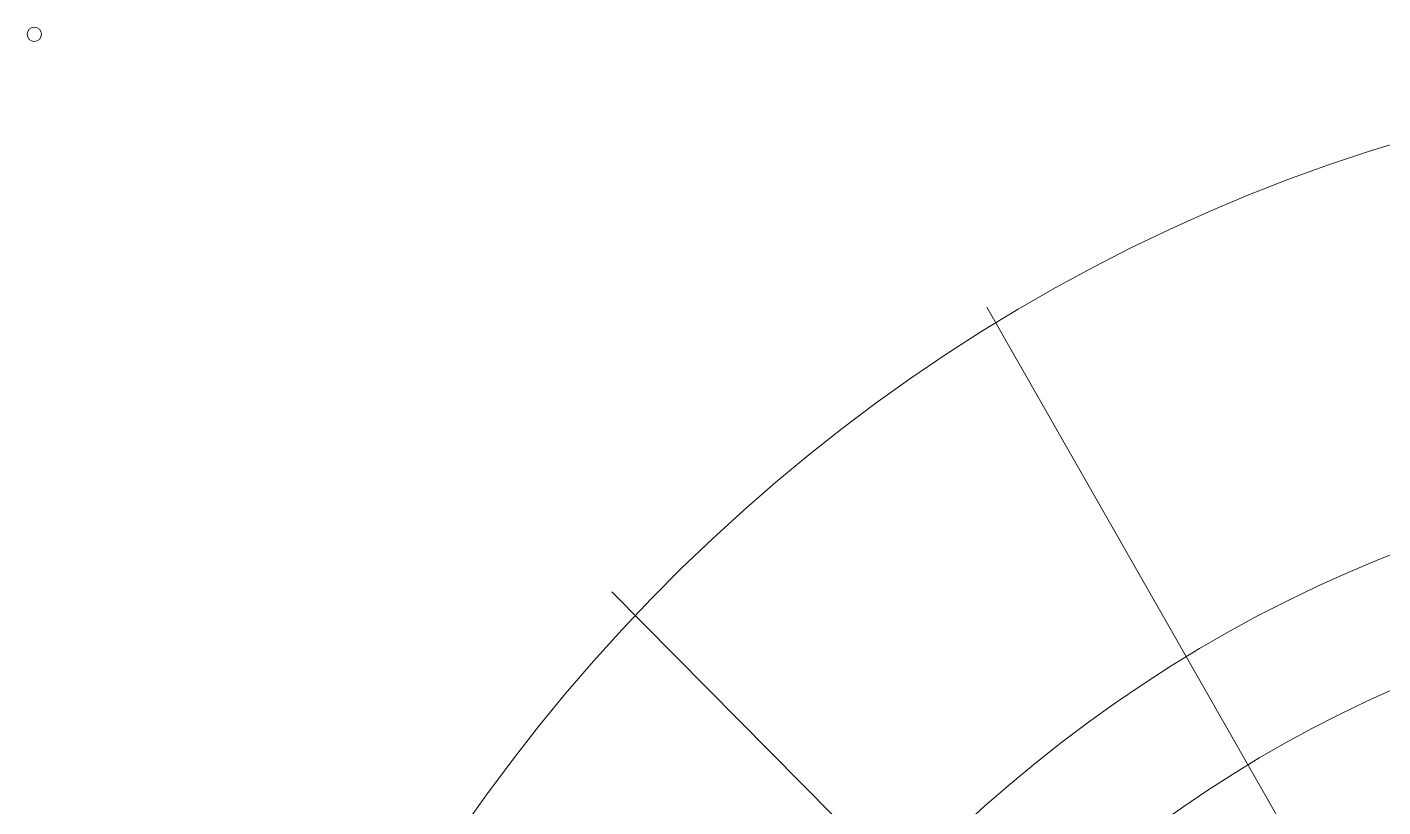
# Model space of a CAD drawing. Header units: millimetres. Extents: x -150 to 147, y -95 to 100.
# Drawn here: x -149.93 to -102.7, y 72.7 to 99.87 of the extents above; entities that cross this region are included whole.
import ezdxf

# ---------------------------------------------------------------- set-up
doc = ezdxf.new("R2010")
doc.units = ezdxf.units.MM
doc.header["$MEASUREMENT"] = 0
for name, color, linetype in [('cut', 7, 'Continuous'), ('cut light', 7, 'Continuous'), ('origin', 7, 'Continuous')]:
    doc.layers.add(name, color=color, linetype=linetype)

msp = doc.modelspace()

# ---------------------------------------------------------------- linework, layer by layer
at = {"layer": 'cut', "lineweight": 0}
msp.add_ellipse((-85.3498, 35.5221), major_axis=(0, 44.8255), ratio=0.9704298, dxfattribs=at)
msp.add_open_spline([(-85.0188, 98.3721), (-56.4983, 98.3721), (-32.5493, 78.2244), (-25.8546, 50.9966), (-25.8546, 50.9966), (-25.8546, 50.9966), (-25.8546, 51.0068), (-25.8546, 51.0068), (-25.8546, 51.0068), (-25.8546, 51.0068), (-21.6503, 48.5068), (-21.6503, 48.5068), (-21.6503, 48.5068), (-21.6503, 48.5068), (-21.6503, 22.4442), (-21.6503, 22.4442), (-21.6503, 22.4442), (-21.6503, 22.4442), (-25.8776, 19.9442), (-25.8776, 19.9442), (-25.8776, 19.9442), (-25.8776, 19.9442), (-25.8776, 19.9502), (-25.8776, 19.9502), (-25.8776, 19.9502), (-32.6051, -7.2285), (-56.532, -27.3281), (-85.0188, -27.3281), (-85.0188, -27.3281), (-118.7251, -27.3281), (-146.0494, 0.8109), (-146.0494, 35.5219), (-146.0494, 35.5219), (-146.0494, 70.2331), (-118.7251, 98.3721), (-85.0188, 98.3721)], degree=3, knots=[0, 0, 0, 0, 0.1, 0.1, 0.1, 0.1, 0.2, 0.2, 0.2, 0.2, 0.3, 0.3, 0.3, 0.3, 0.4, 0.4, 0.4, 0.4, 0.5, 0.5, 0.5, 0.5, 0.6, 0.6, 0.6, 0.6, 0.7, 0.7, 0.7, 0.7, 0.8, 0.8, 0.8, 0.8, 1, 1, 1, 1], dxfattribs=at)
at = {"layer": 'cut light', "color": 5, "lineweight": 0}
for points in [[(-85.3497, 35.522), (-85.3497, 35.522), (-116.4882, 90.1172), (-116.4882, 90.1172)], [(-85.3497, 35.522), (-85.3497, 35.522), (-129.5575, 80.1977), (-129.5575, 80.1977)]]:
    msp.add_open_spline(points, degree=3, dxfattribs=at)
for points in [[(-85.3498, -13.6948), (-59.0127, -13.6948), (-37.6621, 8.3403), (-37.6621, 35.522), (-37.6621, 35.522), (-37.6621, 62.7038), (-59.0127, 84.7388), (-85.3498, 84.7388), (-85.3498, 84.7388), (-111.687, 84.7388), (-133.0375, 62.7038), (-133.0375, 35.522), (-133.0375, 35.522), (-133.0375, 8.3403), (-111.687, -13.6948), (-85.3498, -13.6948)], [(-85.3498, -4.8429), (-63.7495, -4.8429), (-46.239, 13.2291), (-46.239, 35.522), (-46.239, 35.522), (-46.239, 57.815), (-63.7495, 75.8869), (-85.3498, 75.8869), (-85.3498, 75.8869), (-106.9501, 75.8869), (-124.4606, 57.815), (-124.4606, 35.522), (-124.4606, 35.522), (-124.4606, 13.2291), (-106.9501, -4.8429), (-85.3498, -4.8429)]]:
    msp.add_open_spline(points, degree=3, knots=[0, 0, 0, 0, 0.2, 0.2, 0.2, 0.2, 0.4, 0.4, 0.4, 0.4, 0.6, 0.6, 0.6, 0.6, 1, 1, 1, 1], dxfattribs=at)
at = {"layer": 'origin', "color": 1, "lineweight": 0}
msp.add_ellipse((-149.6761, 99.6183), major_axis=(0, 0.25), ratio=1, dxfattribs=at)

doc.saveas('drawing.dxf')
